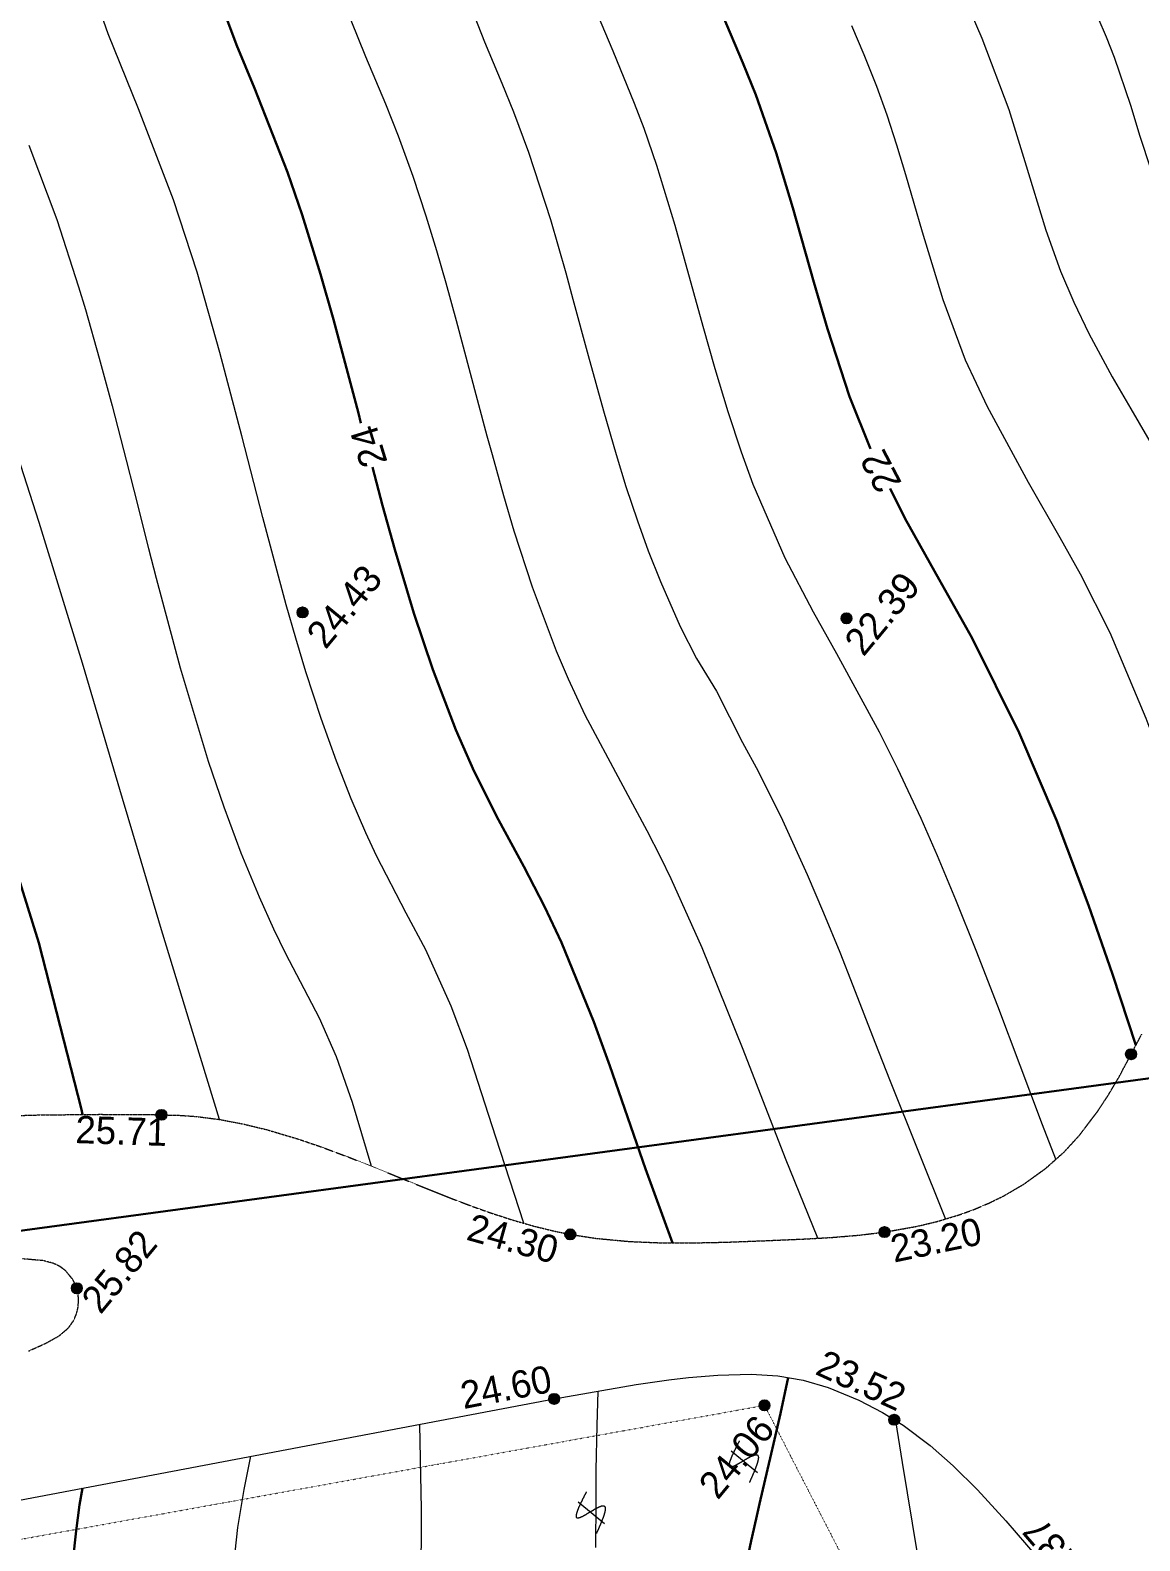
# Model space of a CAD drawing. Header units: millimetres. Extents: x -2893842 to -949497, y -1203244 to 262218.
# Drawn here: x -1987343 to -1954908, y -532479 to -488314 of the extents above; entities that cross this region are included whole.
import ezdxf

# ---------------------------------------------------------------- set-up
doc = ezdxf.new("R2010")
doc.units = ezdxf.units.MM
doc.linetypes.add('g5_05x2', pattern=[3.5, 2.5, -1])
doc.linetypes.add('g5_366', pattern=[0.85, 0.1, -0.75])
doc.layers.get('0').update_dxf_attribs({"lineweight": 5})
for name, color, linetype in [('!!!_ Размеры', 7, 'Continuous'), ('10_Границы покрытий и угодий', 253, 'Continuous'), ('13_Растительность', 253, 'Continuous'), ('19_Горизонтали', 253, 'Continuous'), ('30_Канализация', 253, 'Continuous'), ('61_Отметки высоты поверхности', 253, 'Continuous')]:
    doc.layers.add(name, color=color, linetype=linetype)
doc.styles.add('LIKE17', font='d431.shx')
doc.styles.add('LIKE36', font='pragmai.shx')
doc.styles.add('Line_GUGK', font='')
doc.styles.get('Line_GUGK').set_extended_font_data('Bm431', italic=True)
doc.linetypes.add('g5_122_kn', pattern='A,1,-1,1.5,-0.4,["Кн",Line_GUGK,S=1,R=0,X=0,Y=-0.5],-2.4,1.5,-1,4,-1,4,-1,3', length=21.8)

# ---------------------------------------------------------------- blocks, each defined once
blk = doc.blocks.new('g5_411')
at = {"color": 0, "linetype": 'Continuous', "lineweight": 15}
for points in [[(0.375, 1), (0.365, 0.998), (0.355, 0.996), (0.346, 0.994), (0.336, 0.991), (0.326, 0.989), (0.316, 0.987), (0.307, 0.985), (0.297, 0.983), (0.287, 0.981), (0.277, 0.979), (0.268, 0.976), (0.258, 0.974), (0.248, 0.972), (0.238, 0.97), (0.228, 0.968), (0.219, 0.966), (0.209, 0.963), (0.199, 0.961), (0.189, 0.959), (0.18, 0.957), (0.17, 0.955), (0.16, 0.952), (0.15, 0.95), (0.141, 0.948), (0.131, 0.946), (0.121, 0.943), (0.111, 0.941), (0.102, 0.939), (0.092, 0.937), (0.082, 0.934), (0.073, 0.932), (0.063, 0.93), (0.053, 0.927), (0.043, 0.925), (0.034, 0.923), (0.024, 0.92), (0.014, 0.918), (0.005, 0.915), (-0.005, 0.913), (-0.015, 0.911), (-0.025, 0.908), (-0.034, 0.906), (-0.044, 0.903), (-0.054, 0.901), (-0.063, 0.898), (-0.073, 0.895), (-0.083, 0.893), (-0.092, 0.89), (-0.102, 0.887), (-0.111, 0.885), (-0.121, 0.882), (-0.131, 0.879), (-0.14, 0.876), (-0.15, 0.873), (-0.159, 0.87), (-0.169, 0.867), (-0.178, 0.864), (-0.188, 0.861), (-0.197, 0.858), (-0.207, 0.855), (-0.216, 0.852), (-0.226, 0.849), (-0.235, 0.845), (-0.245, 0.842), (-0.254, 0.838), (-0.263, 0.834), (-0.272, 0.831), (-0.282, 0.827), (-0.291, 0.823), (-0.3, 0.818), (-0.309, 0.814), (-0.318, 0.809), (-0.327, 0.805), (-0.335, 0.799), (-0.344, 0.794), (-0.352, 0.788), (-0.36, 0.782), (-0.367, 0.775), (-0.374, 0.768), (-0.379, 0.76), (-0.383, 0.75), (-0.385, 0.741), (-0.384, 0.731), (-0.38, 0.721), (-0.375, 0.713), (-0.369, 0.705), (-0.361, 0.698), (-0.354, 0.692), (-0.346, 0.686), (-0.337, 0.681), (-0.329, 0.675), (-0.32, 0.67), (-0.312, 0.665), (-0.303, 0.661), (-0.294, 0.656), (-0.285, 0.652), (-0.276, 0.647), (-0.267, 0.643), (-0.258, 0.639), (-0.249, 0.635), (-0.239, 0.631), (-0.23, 0.627), (-0.221, 0.623), (-0.212, 0.619), (-0.202, 0.616), (-0.193, 0.612), (-0.184, 0.608), (-0.174, 0.605), (-0.165, 0.601), (-0.156, 0.597), (-0.146, 0.594), (-0.137, 0.59), (-0.128, 0.587), (-0.118, 0.584), (-0.109, 0.58), (-0.099, 0.577), (-0.09, 0.573), (-0.081, 0.57), (-0.071, 0.567), (-0.062, 0.563), (-0.052, 0.56), (-0.043, 0.556), (-0.034, 0.553), (-0.024, 0.55), (-0.015, 0.546), (-0.005, 0.543), (0.004, 0.54), (0.013, 0.536), (0.023, 0.533), (0.032, 0.53), (0.042, 0.526), (0.051, 0.523), (0.061, 0.519), (0.07, 0.516), (0.079, 0.513), (0.089, 0.509), (0.098, 0.506), (0.108, 0.502), (0.117, 0.499), (0.126, 0.495), (0.136, 0.492), (0.145, 0.488), (0.154, 0.485), (0.164, 0.481), (0.173, 0.477), (0.182, 0.474), (0.191, 0.47), (0.201, 0.466), (0.21, 0.462), (0.219, 0.458), (0.228, 0.454), (0.238, 0.45), (0.247, 0.446), (0.256, 0.442), (0.265, 0.438), (0.274, 0.433), (0.283, 0.429), (0.292, 0.425), (0.301, 0.42), (0.309, 0.415), (0.318, 0.41), (0.327, 0.405), (0.335, 0.4), (0.343, 0.394), (0.351, 0.388), (0.359, 0.382), (0.367, 0.375), (0.374, 0.368), (0.38, 0.36), (0.385, 0.352), (0.39, 0.343), (0.392, 0.333), (0.392, 0.323), (0.391, 0.313), (0.387, 0.304), (0.382, 0.295), (0.377, 0.287), (0.37, 0.279), (0.363, 0.272), (0.356, 0.266), (0.348, 0.259), (0.34, 0.253), (0.332, 0.248), (0.323, 0.242), (0.315, 0.237), (0.306, 0.232), (0.298, 0.227), (0.289, 0.222), (0.28, 0.217), (0.271, 0.213), (0.262, 0.208), (0.253, 0.204), (0.244, 0.2), (0.235, 0.196), (0.226, 0.192), (0.217, 0.188), (0.207, 0.184), (0.198, 0.18), (0.189, 0.176), (0.179, 0.173), (0.17, 0.169), (0.161, 0.165), (0.151, 0.162), (0.142, 0.158), (0.133, 0.155), (0.123, 0.151), (0.114, 0.148), (0.105, 0.145), (0.095, 0.141), (0.086, 0.138), (0.076, 0.135), (0.067, 0.132), (0.057, 0.129), (0.048, 0.125), (0.038, 0.122), (0.029, 0.119), (0.019, 0.116), (0.01, 0.113), (0, 0.11), (-0.009, 0.107), (-0.019, 0.104), (-0.028, 0.101), (-0.038, 0.098), (-0.048, 0.095), (-0.057, 0.092), (-0.067, 0.089), (-0.076, 0.086), (-0.086, 0.083), (-0.095, 0.08), (-0.105, 0.078), (-0.115, 0.075), (-0.124, 0.072), (-0.134, 0.069), (-0.143, 0.066), (-0.153, 0.063), (-0.162, 0.061), (-0.172, 0.058), (-0.182, 0.055), (-0.191, 0.052), (-0.201, 0.049), (-0.21, 0.047), (-0.22, 0.044), (-0.23, 0.041), (-0.239, 0.038), (-0.249, 0.036), (-0.259, 0.033), (-0.268, 0.03), (-0.278, 0.027), (-0.287, 0.025), (-0.297, 0.022), (-0.307, 0.019), (-0.316, 0.017), (-0.326, 0.014), (-0.336, 0.011), (-0.345, 0.008), (-0.355, 0.006), (-0.364, 0.003), (-0.374, 0), (-0.375, 0)], [(0, 1), (0, 0)]]:
    blk.add_lwpolyline(points, dxfattribs=at)
blk = doc.blocks.new('g5_330')
blk.add_hatch(color=0).paths.add_polyline_path([(-0.15, 0, 1), (0.15, 0, 1)])
at = {"color": 0}
blk.add_circle((0, 0), 0.15, dxfattribs=at)
blk = doc.blocks.new('Топо_07.04.17')
at = {"layer": '10_Границы покрытий и угодий', "linetype": 'g5_05x2', "lineweight": 20}
blk.add_lwpolyline([(-106431, -397740), (-104525, -397905), (-102801, -398083), (-101450, -398240), (-100486, -398374), (-99964, -398472), (-99336, -398627), (-98658, -398837), (-97996, -399079), (-97136, -399444), (-96537, -399725), (-95702, -400149), (-94630, -400724), (-93837, -401159), (-92860, -401684), (-92268, -401988), (-91794, -402220), (-91157, -402511), (-90559, -402759), (-89981, -402972), (-89522, -403122), (-88783, -403323), (-87829, -403523), (-86939, -403662), (-86153, -403757), (-85040, -403860), (-83847, -403949), (-82734, -404027), (-81952, -404071), (-81166, -404095), (-80388, -404090), (-79426, -404030), (-78840, -403958), (-78179, -403839), (-77718, -403729), (-77237, -403586), (-76798, -403428), (-76184, -403157), (-75496, -402771), (-74900, -402349), (-74411, -401925), (-73804, -401290), (-73438, -400850), (-73064, -400357), (-72261, -399185)], dxfattribs=at)
at = {"layer": '10_Границы покрытий и угодий', "color": 7, "linetype": 'g5_05x2', "lineweight": 20}
blk.add_lwpolyline([(-105640, -404725), (-105131, -404562), (-104702, -404384), (-104404, -404183), (-104238, -403997), (-104134, -403818), (-104063, -403630), (-104022, -403430), (-104014, -403230), (-104042, -403020), (-104118, -402798), (-104294, -402524), (-104450, -402375), (-104635, -402259), (-104918, -402149), (-105516, -402027)], dxfattribs=at)
at = {"layer": '10_Границы покрытий и угодий', "color": 7, "linetype": 'Continuous', "lineweight": 20}
blk.add_lwpolyline([(-112825, -409504), (-90533, -407849), (-88108, -407698), (-87139, -407672), (-86558, -407670), (-85703, -407693), (-84733, -407775), (-83960, -407912), (-83243, -408123), (-82540, -408421), (-81691, -408889), (-81039, -409327), (-80481, -409766), (-79769, -410436), (-79162, -411105), (-78540, -411880), (-77813, -412879), (-77031, -414028)], dxfattribs=at)
at = {"layer": '10_Границы покрытий и угодий', "color": 7, "linetype": 'g5_366', "lineweight": 20}
blk.add_lwpolyline([(-99162, -551148), (-214186, -417213), (-84445, -408728), (-76933, -428551), (-62587, -550080)], close=True, dxfattribs=at)
at = {"layer": '19_Горизонтали', "color": 42, "linetype": 'Continuous', "lineweight": 20}
for points in [[(-67234, -379199), (-67524, -378569), (-67818, -377913), (-68144, -377153), (-68384, -376554), (-68916, -374996), (-69149, -374083), (-69347, -373102), (-69519, -372175), (-69834, -370729), (-70004, -370110), (-70179, -369524)], [(-70152, -394400), (-70632, -391971), (-70816, -391161), (-71094, -390031), (-71863, -387425), (-72524, -385627), (-72993, -384498), (-73735, -382786), (-74682, -380459), (-75161, -379024), (-75613, -377204), (-75992, -375166), (-76284, -373450), (-76447, -372554), (-76632, -371650), (-76835, -370788), (-77099, -369823), (-77363, -368940)], [(-74063, -368289), (-73625, -369723), (-73075, -371892), (-72784, -373447), (-72400, -375520), (-72107, -376758), (-71825, -377698), (-71488, -378658), (-70956, -379991), (-70525, -380987), (-69882, -382440), (-69313, -383762), (-68890, -384827), (-68705, -385332), (-68429, -386163)], [(-88678, -365968), (-88087, -368195), (-87716, -369456), (-87474, -370319), (-87171, -371544), (-86758, -373577), (-86758, -373577), (-86485, -375178), (-86362, -375959), (-86105, -377650), (-85846, -379309), (-85622, -380620), (-85441, -381575), (-85221, -382618), (-85005, -383524), (-84755, -384453), (-84323, -385821), (-83960, -386805), (-83489, -387819), (-83489, -387819), (-82899, -389398), (-82542, -390288), (-81994, -391787), (-81452, -393449), (-81104, -394611), (-80765, -395811), (-80492, -396821), (-80040, -398537), (-79730, -399721), (-78575, -403911)], [(-75169, -402540), (-75447, -401496), (-76353, -397904), (-76796, -396208), (-77217, -394675), (-77610, -393330), (-77964, -392194), (-78474, -390676), (-78474, -390676), (-78884, -389555), (-79867, -387139), (-80410, -385843), (-81054, -384181), (-81739, -381938), (-81974, -380962), (-82226, -379748), (-82461, -378450), (-82669, -377182), (-83154, -374160), (-83491, -372355), (-83737, -371239), (-83928, -370476), (-84379, -368894), (-84863, -367226)], [(-82348, -404048), (-83024, -401626), (-83889, -398319), (-84749, -395227), (-85418, -393130), (-85650, -392468), (-85955, -391654), (-86565, -390144), (-87377, -388087), (-87747, -386989), (-88001, -386135), (-88488, -384191), (-88832, -382504), (-89019, -381450), (-89218, -380222), (-89305, -379663), (-89468, -378570), (-89819, -376208), (-89997, -375083), (-90162, -374106), (-90355, -373065), (-90602, -371874), (-90893, -370650), (-91156, -369678), (-91576, -368239), (-91883, -367137)], [(-101660, -369694), (-101096, -371949), (-100684, -373971), (-100560, -374656), (-100317, -376111), (-100100, -377543), (-99871, -379166), (-99748, -380066), (-99511, -381811), (-99389, -382694), (-98986, -385381), (-98478, -388185), (-98178, -389563), (-97831, -390954), (-97448, -392294), (-97137, -393263), (-96868, -394025), (-96539, -394885), (-96101, -396006), (-95739, -397180), (-95419, -398567), (-95089, -400444), (-95083, -400481)], [(-90838, -402643), (-91362, -400051), (-91901, -397411), (-92231, -396099), (-92781, -394384), (-93233, -393246), (-93901, -391491), (-94137, -390781), (-94449, -389748), (-94755, -388607), (-95058, -387318), (-95347, -385911), (-95533, -384898), (-95700, -383901), (-96093, -381282), (-96432, -378839), (-96792, -376344), (-97193, -373939), (-97636, -371760), (-98355, -369005), (-98989, -366723), (-99656, -363784)], [(-99336, -398627), (-99886, -395654), (-100103, -394497), (-100390, -392931), (-100807, -390599), (-101091, -388988), (-101812, -384916), (-102599, -380695), (-103354, -377004)], [(-89812, -412300), (-89651, -410932), (-89544, -410059), (-89374, -408762), (-89229, -407768)], [(-100444, -411867), (-100141, -410541), (-99840, -409462), (-99530, -408517)], [(-94531, -408146), (-94757, -410613), (-94827, -411220), (-94960, -412275)], [(-80493, -413535), (-80624, -410841), (-80678, -409611)]]:
    blk.add_lwpolyline(points, dxfattribs=at)
at = {"layer": '19_Горизонтали', "color": 42, "linetype": 'Continuous', "lineweight": 30}
for points in [[(-78215, -381290), (-78647, -379705), (-79071, -377662), (-79313, -376259), (-79680, -374029), (-79982, -372382), (-80381, -370632), (-80653, -369653), (-81086, -368198)], [(-92929, -378862), (-92972, -378571), (-93166, -377218), (-93386, -375760), (-93611, -374400), (-93947, -372619), (-94231, -371331), (-94917, -368787), (-95294, -367467), (-95797, -365453), (-96183, -363604), (-96568, -361316), (-96906, -358587), (-97080, -356512), (-97190, -354401), (-97233, -352686), (-97241, -351430), (-97248, -349122), (-97274, -347819), (-97471, -344493), (-97721, -341317), (-97905, -338970), (-98140, -335804)], [(-103291, -398032), (-103305, -397882), (-103996, -392899), (-104521, -390163), (-105397, -385891), (-106486, -379918), (-106552, -379560)], [(-86583, -403705), (-87118, -401465), (-87817, -398359), (-88141, -397022), (-88817, -394618), (-89188, -393509), (-89658, -392281), (-90243, -390838), (-90785, -389360), (-91181, -388086), (-91656, -386262), (-92019, -384561), (-92363, -382645), (-92572, -381326), (-92738, -380182)], [(-72469, -399488), (-72919, -397352), (-73389, -395266), (-74039, -392692), (-74831, -390027), (-75888, -387127), (-76651, -385317), (-77448, -383415), (-77774, -382512)], [(-83670, -407997), (-84012, -409022), (-84266, -409755), (-84453, -410284), (-84565, -410599), (-84911, -411576), (-85002, -411832), (-85160, -412287), (-85275, -412619), (-85647, -413744)], [(-108560, -430665), (-108167, -428696), (-107738, -426665), (-107463, -425383), (-106872, -422581), (-106530, -420841), (-106296, -419550), (-106073, -418190), (-105876, -416808), (-105695, -415372), (-105583, -414463), (-105471, -413593), (-105229, -411974), (-105046, -410981), (-104855, -410108), (-104762, -409730), (-104664, -409360), (-104528, -408888)]]:
    blk.add_lwpolyline(points, dxfattribs=at)
at = {"layer": '30_Канализация', "linetype": 'g5_122_kn', "lineweight": 30}
blk.add_lwpolyline([(-94225, -625908), (-92902, -623834), (-98382, -620337), (-98900, -587938), (-105292, -572412), (-103919, -560566), (-73480, -564093), (-54993, -546252), (-54850, -544025), (-54873, -541562), (-70096, -406565), (-70284, -404178), (-70631, -400462), (-150132, -402158), (-150271, -395125), (-153727, -138821), (-81307, -132515)], dxfattribs=at)
at = {"layer": '13_Растительность', "color": 7, "linetype": 'Continuous', "lineweight": 20, "xscale": 999.9999999999995, "yscale": 999.9999999999995, "zscale": 999.9999999999995, "rotation": 43.98139083737546}
for p in [(-84866, -410658, -67200), (-89480, -411637, -67200)]:
    blk.add_blockref('g5_411', p, dxfattribs=at)
at = {"layer": '61_Отметки высоты поверхности', "color": 7, "linetype": 'Continuous', "lineweight": 20, "xscale": 999.9999999999995, "yscale": 999.9999999999995, "zscale": 999.9999999999995, "rotation": 43.98139083737546}
for p in [(-95248, -384172, -42700), (-79469, -386136, -44700), (-101004, -398302, -67200), (-72639, -399737, -67200), (-104033, -403062, -67200), (-89522, -403122, -67200), (-80388, -404090, -67200), (-90533, -407849, -67200), (-84445, -408728, -67200), (-80724, -409575, -67200)]:
    blk.add_blockref('g5_330', p, dxfattribs=at)
at = {"layer": '19_Горизонтали', "color": 42, "linetype": 'Continuous', "lineweight": 15, "style": 'LIKE36'}
for s, rotation, p in [('24', 100.6397, (-92280, -380083, -67200)), ('22', 111.2547, (-77402, -382390, -67200))]:
    blk.add_text(s, height=800, rotation=rotation, dxfattribs=at).set_placement(p)
at = {"layer": '61_Отметки высоты поверхности', "color": 7, "linetype": 'Continuous', "lineweight": 15, "style": 'LIKE17'}
for s, rotation, p in [('24.43', 43.9814, (-94704, -385347, -22200)), ('22.39', 43.9814, (-79105, -387329, -24200)), ('25.71', 351.6872, (-103606, -398837, -46700)), ('25.82', 43.9814, (-103432, -403924, -46700)), ('24.30', 337.9567, (-92592, -402923, -46700)), ('23.20', 5.3328, (-80213, -405010, -46700)), ('24.60', 4.5467, (-93196, -407847, -46700)), ('23.52', 329.0401, (-82902, -407973, -46700)), ('24.06', 43.9814, (-86116, -411346, -46700)), ('23.37', 124.2823, (-75243, -415032, -46700))]:
    blk.add_text(s, height=800, rotation=rotation, dxfattribs=at).set_placement(p)

msp = doc.modelspace()

# ---------------------------------------------------------------- block references
at = {"layer": '!!!_ Размеры', "color": 1, "lineweight": 0, "rotation": 6.471407436947433}
msp.add_blockref('Топо_07.04.17', (-1928038.79367, -112877.83782), dxfattribs=at)

doc.saveas('drawing.dxf')
